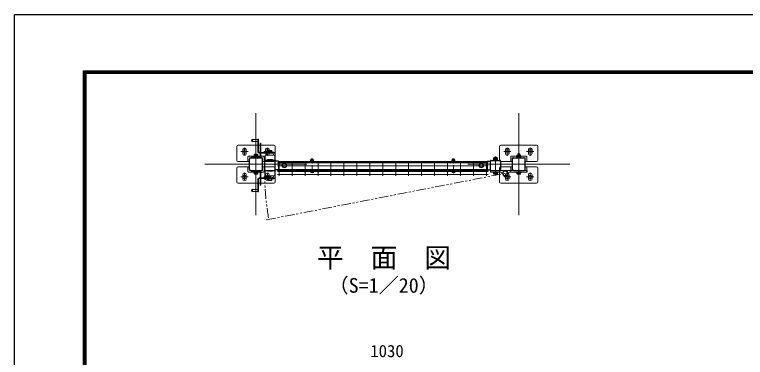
# Model space of a CAD drawing. Units: millimetres, scale not verified. Extents: x -10254 to -1854, y -2970 to 2970.
# Drawn here: x -10254 to -7389, y 1627 to 2970 of the extents above; entities that cross this region are included whole.
import ezdxf
from ezdxf.enums import TextEntityAlignment as Align

# ---------------------------------------------------------------- set-up
doc = ezdxf.new("R2010")
doc.units = ezdxf.units.MM
doc.header["$LTSCALE"] = 30
doc.linetypes.add('USER1', pattern=[50.8, 31.75, -6.35, 6.35, -6.35])
doc.linetypes.add('USER4', pattern=[2.5, 1.25, -0.25, 0.25, -0.25, 0.25, -0.25])
for name, color, linetype, lineweight in [('0-1_D-TTL', 7, 'Continuous', 25), ('0-4_D-BMK', 2, 'USER1', 13), ('0-5_D-STR3', 3, 'Continuous', 13), ('0-7_D-STR-DIM', 7, 'Continuous', 13), ('0-8_D-STR1', 1, 'Continuous', 25), ('0-A_D-STR2', 7, 'Continuous', 13)]:
    doc.layers.add(name, color=color, linetype=linetype, lineweight=lineweight)
doc.layers.add('0-2_D-TTL-TXT', color=7, linetype='Continuous')
doc.styles.add('ＭＳ ゴシック', font='')
doc.styles.get('ＭＳ ゴシック').set_extended_font_data('MS Gothic')

# ---------------------------------------------------------------- blocks, each defined once
blk = doc.blocks.new('A$C982ee5ca')
at = {"layer": '0-4_D-BMK'}
blk.add_line((0, -225), (0, 1512), dxfattribs=at)
at = {"layer": '0-5_D-STR3'}
for p, q in [((-187.5, 1197), (187.5, 1197)), ((-187.5, 1149), (-187.5, 1197)), ((-187.5, 1149), (187.5, 1149)), ((-172.5, 1322.4), (-172.5, 1197)), ((-172.5, 1197), (172.5, 1197)), ((-129.9, 1347), (129.9, 1347)), ((-69, 1452), (-90, 1431)), ((90, 1431), (-90, 1431)), ((-90, 1431), (-90, 1347)), ((-87.3, 1322.4), (-87.3, 1197)), ((-69, 1452), (-69, 1347)), ((69, 1452), (-69, 1452)), ((69, 1452), (69, 1347)), ((69, 1452), (90, 1431)), ((87.3, 1322.4), (87.3, 1197)), ((90, 1431), (90, 1347)), ((172.5, 1322.4), (172.5, 1197)), ((187.5, 1149), (187.5, 1197)), ((-187.5, 0), (187.5, 0)), ((-187.5, -48), (-187.5, 0)), ((187.5, -48), (187.5, 0)), ((-187.5, -48), (187.5, -48)), ((-155.5, -48), (155.5, -48)), ((-155.5, -93.8), (-155.5, -48)), ((155.5, -94.9), (155.5, -48))]:
    blk.add_line(p, q, dxfattribs=at)
for centre, radius, start, end in [((-129.9, 1297.8), 49.2, 30, 150), ((0, 1179.7), 167.3, 58.543, 121.457), ((129.9, 1297.8), 49.2, 30, 150), ((-98.5, -93.8), 57, 180, 253.92714), ((2, 255), 420, 253.92714, 285.41383), ((98.5, -94.9), 57, 285.41383, 0)]:
    blk.add_arc(centre, radius, start, end, dxfattribs=at)
blk = doc.blocks.new('ベースプレート部品\u3000平面図')
at = {"layer": '0-5_D-STR3'}
for p, q in [((-24114.7, 160227.3), (-24114.7, 158577.3)), ((-19764.7, 160377.3), (-23964.7, 160377.3)), ((-19614.7, 158577.3), (-19614.7, 160227.3)), ((-23424.8, 159372.3), (-23424.8, 159837.3)), ((-23004.8, 159372.3), (-23004.8, 159837.3)), ((-22809.8, 158427.3), (-22809.8, 158997.3)), ((-20979.8, 159057.3), (-22749.8, 159057.3)), ((-20919.8, 158997.3), (-20919.8, 158427.3)), ((-20724.8, 159372.3), (-20724.8, 159837.3)), ((-20304.8, 159372.3), (-20304.8, 159837.3)), ((-23964.7, 158427.3), (-22627.2, 158427.3)), ((-22629.8, 158427.3), (-22629.8, 158817.3)), ((-21159.8, 158877.3), (-22569.8, 158877.3)), ((-21099.8, 158427.3), (-21099.8, 158817.3)), ((-21097.2, 158427.3), (-19764.7, 158427.3))]:
    blk.add_line(p, q, dxfattribs=at)
for centre, radius, start, end in [((-23964.7, 160227.3), 150, 90, 180), ((-23214.8, 159837.3), 210, 0, 180), ((-20514.8, 159837.3), 210, 0, 180), ((-19764.7, 160227.3), 150, 0, 90), ((-23214.8, 159372.3), 210, 180, 0), ((-22749.8, 158997.3), 60, 90, 180), ((-20979.8, 158997.3), 60, 0, 90), ((-20514.8, 159372.3), 210, 180, 0), ((-23964.7, 158577.3), 150, 180, 270), ((-22569.8, 158817.3), 60, 90, 180), ((-21159.8, 158817.3), 60, 0, 90), ((-19764.7, 158577.3), 150, 270, 0)]:
    blk.add_arc(centre, radius, start, end, dxfattribs=at)

msp = doc.modelspace()

# ---------------------------------------------------------------- linework, layer by layer
at = {"layer": '0-1_D-TTL', "color": 2}
msp.add_lwpolyline([(-10253.53, 2970), (-1853.53, 2970), (-1853.53, -2970), (-10253.53, -2970)], close=True, dxfattribs=at)
at = {"layer": '0-1_D-TTL'}
for points in [[(-9983.53, 2750), (-2123.53, 2750), (-2123.53, -2750), (-9983.53, -2750)], [(-9981.03, 2747.5), (-2126.03, 2747.5), (-2126.03, -2747.5), (-9981.03, -2747.5)], [(-9978.53, 2745), (-2128.53, 2745), (-2128.53, -2745), (-9978.53, -2745)], [(-9976.03, 2742.5), (-2131.03, 2742.5), (-2131.03, -2742.5), (-9976.03, -2742.5)], [(-9973.53, 2740), (-2133.53, 2740), (-2133.53, -2740), (-9973.53, -2740)]]:
    msp.add_lwpolyline(points, close=True, dxfattribs=at)
at = {"layer": '0-4_D-BMK'}
for p, q in [((-9307.45, 2583.74), (-9307.45, 2183.74)), ((-8277.45, 2183.74), (-8277.45, 2583.74)), ((-9352.45, 2447.74), (-9352.45, 2419.74)), ((-9262.45, 2447.74), (-9262.45, 2419.74)), ((-8322.45, 2447.74), (-8322.45, 2419.74)), ((-8232.45, 2447.74), (-8232.45, 2419.74)), ((-9366.45, 2433.74), (-9338.45, 2433.74)), ((-9276.45, 2433.74), (-9248.45, 2433.74)), ((-8368.45, 2338.93), (-8368.45, 2413.92)), ((-8336.45, 2433.74), (-8308.45, 2433.74)), ((-8246.45, 2433.74), (-8218.45, 2433.74)), ((-9107.45, 2383.74), (-9507.45, 2383.74)), ((-8077.45, 2383.74), (-8477.45, 2383.74)), ((-9366.45, 2333.74), (-9338.45, 2333.74)), ((-9352.45, 2319.74), (-9352.45, 2347.74)), ((-9276.45, 2333.74), (-9248.45, 2333.74)), ((-9262.45, 2319.74), (-9262.45, 2347.74)), ((-8336.45, 2333.74), (-8308.45, 2333.74)), ((-8322.45, 2319.74), (-8322.45, 2347.74)), ((-8246.45, 2333.74), (-8218.45, 2333.74)), ((-8232.45, 2319.74), (-8232.45, 2347.74))]:
    msp.add_line(p, q, dxfattribs=at)
at = {"layer": '0-4_D-BMK', "linetype": 'USER4'}
msp.add_line((-9267.19, 2165.4), (-8330.25, 2347.94), dxfattribs=at)
msp.add_arc((-8313.45, 2343.24), 959.66, 178.96932, 190.55858, dxfattribs=at)
at = {"layer": '0-5_D-STR3'}
for p, q in [((-9320.45, 2481.77), (-9320.45, 2471.77)), ((-9320.45, 2480.77), (-9300.45, 2480.77)), ((-9320.45, 2472.77), (-9300.45, 2472.77)), ((-9300.45, 2481.77), (-9300.45, 2432.77)), ((-9300.45, 2481.77), (-9297.45, 2481.77)), ((-9300.45, 2469.77), (-9297.45, 2469.77)), ((-9297.45, 2481.77), (-9297.45, 2432.77)), ((-9291.45, 2465.74), (-9291.45, 2413.36)), ((-9288.45, 2465.74), (-9291.45, 2465.74)), ((-9288.45, 2465.74), (-9288.45, 2412.24)), ((-9300.45, 2442.77), (-9297.45, 2442.77)), ((-9288.45, 2441.74), (-9291.45, 2441.74)), ((-9259.23, 2435.81), (-9259.23, 2430.72)), ((-9257.84, 2437.21), (-9247.04, 2437.21)), ((-9256.46, 2435.81), (-9256.46, 2430.77)), ((-9248.45, 2435.81), (-9248.45, 2430.77)), ((-9245.64, 2435.81), (-9245.64, 2430.81)), ((-9324.43, 2408.74), (-9326.45, 2410.96)), ((-9299.05, 2416.09), (-9315.85, 2416.09)), ((-9315.85, 2416.09), (-9315.85, 2414.49)), ((-9315.85, 2414.49), (-9299.05, 2414.49)), ((-9314.26, 2421.13), (-9314.26, 2416.13)), ((-9302.06, 2422.53), (-9312.86, 2422.53)), ((-9311.45, 2423.13), (-9303.44, 2423.13)), ((-9311.45, 2423.13), (-9311.45, 2422.52)), ((-9311.45, 2421.13), (-9311.45, 2416.09)), ((-9311.45, 2408.74), (-9311.45, 2414.49)), ((-9310.95, 2423.46), (-9310.95, 2422.52)), ((-9303.94, 2423.47), (-9303.94, 2422.54)), ((-9303.44, 2423.13), (-9303.44, 2422.54)), ((-9303.44, 2421.13), (-9303.44, 2416.09)), ((-9303.44, 2408.74), (-9303.44, 2414.49)), ((-9300.67, 2421.13), (-9300.67, 2416.04)), ((-9299.05, 2416.09), (-9299.05, 2414.49)), ((-9294.45, 2429.77), (-9232.45, 2429.77)), ((-9294.45, 2426.77), (-9232.45, 2426.77)), ((-9291.45, 2420.74), (-9288.45, 2420.74)), ((-9271.45, 2416.77), (-9271.45, 2398.77)), ((-9268.45, 2419.77), (-9236.45, 2419.77)), ((-9237.45, 2430.77), (-9267.45, 2430.77)), ((-9267.45, 2430.77), (-9267.45, 2429.77)), ((-9265.95, 2419.77), (-9265.95, 2421.77)), ((-9238.95, 2419.77), (-9238.95, 2421.77)), ((-9237.45, 2430.77), (-9237.45, 2429.77)), ((-9233.45, 2416.77), (-9233.45, 2398.77)), ((-9232.45, 2426.77), (-9232.45, 2429.77)), ((-8375.95, 2402.34), (-8375.95, 2408.14)), ((-8374.23, 2408.84), (-8362.68, 2408.84)), ((-8372.45, 2409.74), (-8371.45, 2410.74)), ((-8372.45, 2408.84), (-8372.45, 2409.74)), ((-8372.2, 2402.34), (-8372.2, 2408.14)), ((-8365.45, 2408.84), (-8365.45, 2410.74)), ((-8364.7, 2402.34), (-8364.7, 2408.14)), ((-8364.45, 2408.84), (-8364.45, 2409.74)), ((-8360.95, 2402.34), (-8360.95, 2408.14)), ((-8286.45, 2408.74), (-8286.45, 2410.34)), ((-8286.45, 2410.34), (-8268.45, 2410.34)), ((-8268.45, 2408.74), (-8286.45, 2408.74)), ((-8285.15, 2410.34), (-8269.75, 2410.34)), ((-8284.95, 2412.34), (-8284.95, 2418.14)), ((-8284.95, 2412.34), (-8269.95, 2412.34)), ((-8283.23, 2418.84), (-8271.68, 2418.84)), ((-8281.45, 2422.74), (-8280.45, 2423.74)), ((-8281.45, 2418.84), (-8281.45, 2422.74)), ((-8281.2, 2412.34), (-8281.2, 2418.14)), ((-8278.52, 2410.34), (-8277.36, 2412.34)), ((-8277.83, 2410.34), (-8276.67, 2412.34)), ((-8274.45, 2418.84), (-8274.45, 2423.74)), ((-8273.7, 2412.34), (-8273.7, 2418.14)), ((-8273.45, 2418.84), (-8273.45, 2422.74)), ((-8269.95, 2412.34), (-8269.95, 2418.14)), ((-8269.75, 2410.34), (-8269.75, 2412.34)), ((-8268.45, 2408.74), (-8268.45, 2410.34)), ((-9196.45, 2386.47), (-9203.45, 2382.43)), ((-9203.45, 2382.43), (-9203.45, 2375.01)), ((-9196.45, 2386.47), (-9189.45, 2382.43)), ((-9189.45, 2382.43), (-9189.45, 2375.01)), ((-8424.45, 2386.47), (-8431.45, 2382.43)), ((-8431.45, 2382.43), (-8431.45, 2375.01)), ((-8424.45, 2386.47), (-8417.45, 2382.43)), ((-8417.45, 2382.43), (-8417.45, 2375.01)), ((-8377.45, 2398.74), (-8377.45, 2400.34)), ((-8377.45, 2400.34), (-8359.45, 2400.34)), ((-8359.45, 2398.74), (-8377.45, 2398.74)), ((-8376.15, 2400.34), (-8360.75, 2400.34)), ((-8375.95, 2402.34), (-8360.95, 2402.34)), ((-8369.52, 2400.34), (-8368.36, 2402.34)), ((-8368.83, 2400.34), (-8367.67, 2402.34)), ((-8360.75, 2400.34), (-8360.75, 2402.34)), ((-8359.45, 2398.74), (-8359.45, 2400.34)), ((-9324.43, 2358.74), (-9326.45, 2356.52)), ((-9315.85, 2353), (-9299.05, 2353)), ((-9315.85, 2351.4), (-9315.85, 2353)), ((-9299.05, 2351.4), (-9315.85, 2351.4)), ((-9314.26, 2346.36), (-9314.26, 2351.36)), ((-9311.45, 2358.74), (-9311.45, 2353)), ((-9311.45, 2346.36), (-9311.45, 2351.4)), ((-9303.44, 2353), (-9303.44, 2358.74)), ((-9303.44, 2346.36), (-9303.44, 2351.4)), ((-9300.67, 2346.36), (-9300.67, 2351.45)), ((-9299.05, 2351.4), (-9299.05, 2353)), ((-9291.45, 2354.13), (-9291.45, 2301.74)), ((-9288.45, 2355.25), (-9288.45, 2301.74)), ((-9271.45, 2340.72), (-9271.45, 2358.72)), ((-9233.45, 2340.72), (-9233.45, 2358.72)), ((-9196.45, 2370.97), (-9203.45, 2375.01)), ((-9196.45, 2370.97), (-9189.45, 2375.01)), ((-9121.4, 2358.13), (-9120.36, 2359.34)), ((-9121.4, 2358.13), (-9116.69, 2354.07)), ((-9120.36, 2359.34), (-9115.65, 2355.29)), ((-9111.76, 2357.13), (-9113.75, 2355.31)), ((-9110.69, 2355.94), (-9112.67, 2354.13)), ((-9110.69, 2357.54), (-9108.19, 2357.54)), ((-9110.69, 2355.94), (-9068.69, 2355.94)), ((-9108.19, 2359.34), (-9071.19, 2359.34)), ((-9108.19, 2357.54), (-9108.19, 2359.34)), ((-9071.19, 2357.54), (-9108.19, 2357.54)), ((-9104.69, 2357.54), (-9104.69, 2355.94)), ((-9074.69, 2357.54), (-9074.69, 2355.94)), ((-9071.19, 2357.54), (-9071.19, 2359.34)), ((-9071.19, 2357.54), (-9068.69, 2357.54)), ((-9068.69, 2355.94), (-9066.7, 2354.13)), ((-9067.61, 2357.13), (-9065.62, 2355.31)), ((-9059.01, 2359.34), (-9063.73, 2355.29)), ((-9057.97, 2358.13), (-9062.68, 2354.07)), ((-9057.97, 2358.13), (-9059.01, 2359.34)), ((-8562.93, 2358.13), (-8561.89, 2359.34)), ((-8562.93, 2358.13), (-8558.22, 2354.08)), ((-8561.89, 2359.34), (-8557.18, 2355.29)), ((-8553.29, 2357.13), (-8555.28, 2355.31)), ((-8552.22, 2355.94), (-8554.2, 2354.13)), ((-8552.22, 2357.54), (-8549.72, 2357.54)), ((-8552.22, 2355.94), (-8510.22, 2355.94)), ((-8549.72, 2359.34), (-8512.72, 2359.34)), ((-8549.72, 2357.54), (-8549.72, 2359.34)), ((-8512.72, 2357.54), (-8549.72, 2357.54)), ((-8546.22, 2357.54), (-8546.22, 2355.94)), ((-8516.22, 2357.54), (-8516.22, 2355.94)), ((-8512.72, 2357.54), (-8512.72, 2359.34)), ((-8512.72, 2357.54), (-8510.22, 2357.54)), ((-8510.22, 2355.94), (-8508.23, 2354.13)), ((-8509.14, 2357.13), (-8507.15, 2355.31)), ((-8500.54, 2359.34), (-8505.26, 2355.29)), ((-8499.5, 2358.13), (-8504.21, 2354.08)), ((-8499.5, 2358.13), (-8500.54, 2359.34)), ((-8424.45, 2370.97), (-8431.45, 2375.01)), ((-8424.45, 2370.97), (-8417.45, 2375.01)), ((-8244.05, 2358.74), (-8388.45, 2358.74)), ((-8377.45, 2352.74), (-8359.45, 2352.74)), ((-8377.45, 2350.74), (-8377.45, 2352.74)), ((-8377.45, 2350.74), (-8359.45, 2350.74)), ((-8375.95, 2346.32), (-8375.95, 2350.74)), ((-8375.95, 2350.74), (-8360.95, 2350.74)), ((-8372.21, 2346.32), (-8372.21, 2350.74)), ((-8364.69, 2346.32), (-8364.69, 2350.74)), ((-8360.95, 2346.32), (-8360.95, 2350.74)), ((-8359.45, 2350.74), (-8359.45, 2352.74)), ((-8286.45, 2352.74), (-8268.45, 2352.74)), ((-8286.45, 2350.74), (-8286.45, 2352.74)), ((-8286.45, 2350.74), (-8268.45, 2350.74)), ((-8284.95, 2346.32), (-8284.95, 2350.74)), ((-8284.95, 2350.74), (-8269.95, 2350.74)), ((-8281.21, 2346.32), (-8281.21, 2350.74)), ((-8273.69, 2346.32), (-8273.69, 2350.74)), ((-8269.95, 2346.32), (-8269.95, 2350.74)), ((-8268.45, 2350.74), (-8268.45, 2352.74)), ((-9302.06, 2344.96), (-9312.86, 2344.96)), ((-9300.45, 2275.72), (-9300.45, 2324.72)), ((-9297.45, 2275.72), (-9297.45, 2324.72)), ((-9294.45, 2330.72), (-9232.45, 2330.72)), ((-9294.45, 2327.72), (-9232.45, 2327.72)), ((-9291.45, 2346.74), (-9288.45, 2346.74)), ((-9288.45, 2325.74), (-9291.45, 2325.74)), ((-9268.45, 2337.72), (-9236.45, 2337.72)), ((-9267.45, 2326.72), (-9267.45, 2327.72)), ((-9267.45, 2326.72), (-9237.45, 2326.72)), ((-9265.95, 2337.72), (-9265.95, 2335.72)), ((-9259.26, 2321.68), (-9259.26, 2326.68)), ((-9247.06, 2320.28), (-9257.86, 2320.28)), ((-9256.45, 2321.68), (-9256.45, 2326.72)), ((-9248.44, 2321.68), (-9248.44, 2326.72)), ((-9245.67, 2321.68), (-9245.67, 2326.77)), ((-9238.95, 2337.72), (-9238.95, 2335.72)), ((-9237.45, 2326.72), (-9237.45, 2327.72)), ((-9232.45, 2330.72), (-9232.45, 2327.72)), ((-8374.08, 2345.24), (-8362.82, 2345.24)), ((-8283.08, 2345.24), (-8271.82, 2345.24)), ((-9297.45, 2314.72), (-9300.45, 2314.72)), ((-9288.45, 2301.74), (-9291.45, 2301.74)), ((-9320.45, 2275.72), (-9320.45, 2285.72)), ((-9320.45, 2284.72), (-9300.45, 2284.72)), ((-9320.45, 2276.72), (-9300.45, 2276.72)), ((-9297.45, 2287.72), (-9300.45, 2287.72)), ((-9300.45, 2275.72), (-9297.45, 2275.72))]:
    msp.add_line(p, q, dxfattribs=at)
for points in [[(-8372.45, 2409.74), (-8364.45, 2409.74), (-8365.45, 2410.74)], [(-8371.45, 2408.84), (-8371.45, 2410.74), (-8365.45, 2410.74)], [(-8285.15, 2410.34), (-8285.15, 2412.34), (-8269.75, 2412.34)], [(-8281.45, 2422.74), (-8273.45, 2422.74), (-8274.45, 2423.74)], [(-8280.45, 2418.84), (-8280.45, 2423.74), (-8274.45, 2423.74)], [(-8376.15, 2400.34), (-8376.15, 2402.34), (-8360.75, 2402.34)], [(-8388.45, 2358.74), (-8388.45, 2352.74), (-8345.92, 2352.74)], [(-8314.58, 2352.74), (-8244.05, 2352.74), (-8244.05, 2358.74)]]:
    msp.add_lwpolyline(points, dxfattribs=at)
for centre, radius in [((-9352.45, 2433.74), 7), ((-9262.45, 2433.74), 7), ((-8322.45, 2433.74), 7), ((-8232.45, 2433.74), 7), ((-9196.45, 2378.72), 9), ((-9196.45, 2378.72), 6.71), ((-8424.45, 2378.72), 9), ((-8424.45, 2378.72), 6.71), ((-8330.25, 2347.94), 10.8), ((-8330.25, 2347.94), 10), ((-8330.25, 2347.94), 9), ((-9352.45, 2333.74), 7), ((-9262.45, 2333.74), 7), ((-8322.45, 2333.74), 7), ((-8232.45, 2333.74), 7)]:
    msp.add_circle(centre, radius, dxfattribs=at)
for centre, radius, start, end in [((-9320.45, 2476.77), 5, 90.00001, 270), ((-9257.84, 2435.82), 1.39, 359.29981, 180.701), ((-9252.45, 2430.8), 6.41, 51.35043, 128.64746), ((-9247.04, 2435.8), 1.4, 0.08393, 179.91606), ((-9307.45, 2361.49), 53, 73.87238, 111.00754), ((-9307.45, 2361.72), 50, 72.42905, 109.85261), ((-9312.86, 2421.12), 1.4, 0.08393, 179.91608), ((-9307.45, 2418.12), 6.41, 51.35253, 128.64959), ((-9307.45, 2416.12), 6.41, 51.35253, 128.64959), ((-9302.06, 2421.14), 1.39, 359.29901, 180.70018), ((-9294.45, 2432.77), 6, 180.00001, 269.99995), ((-9294.45, 2432.77), 3, 180.00001, 270), ((-9292.45, 2413.36), 1, 253.8728, 0.00001), ((-9291.45, 2412.24), 3, 252.42887, 0.00001), ((-9268.45, 2416.77), 3, 90, 180.00001), ((-9260.95, 2421.77), 5, 90.00001, 179.99999), ((-9243.95, 2421.77), 5, 0, 90), ((-9236.45, 2416.77), 3, 0, 90), ((-8374.08, 2406), 2.85, 48.83491, 131.16509), ((-8368.45, 2398.45), 10.39, 68.85295, 111.14705), ((-8362.83, 2406), 2.85, 48.86505, 131.13495), ((-8283.07, 2416), 2.85, 48.83491, 131.16509), ((-8277.45, 2408.45), 10.39, 68.85295, 111.14705), ((-8271.82, 2416), 2.85, 48.86505, 131.13495), ((-9252.45, 2351.65), 50.8, 68.0365, 111.96349), ((-9307.45, 2406), 53, 248.99247, 286.12763), ((-9307.45, 2405.77), 50, 250.1474, 287.57096), ((-9292.45, 2354.13), 1, 0, 106.12721), ((-9291.45, 2355.25), 3, 0, 107.57114), ((-9252.45, 2405.83), 50.8, 248.03652, 291.96351), ((-9114.71, 2356.37), 3.03, 229.26286, 312.38442), ((-9114.71, 2356.37), 1.43, 229.26286, 312.38442), ((-9110.69, 2355.94), 1.6, 90, 132.38442), ((-9068.69, 2355.94), 1.6, 47.61558, 90), ((-9064.66, 2356.37), 3.03, 227.61558, 310.73714), ((-9064.66, 2356.37), 1.43, 227.61558, 310.73714), ((-8556.24, 2356.37), 3.03, 229.26286, 312.38442), ((-8556.24, 2356.37), 1.43, 229.26286, 312.38442), ((-8552.22, 2355.94), 1.6, 90, 132.38442), ((-8510.22, 2355.94), 1.6, 47.61558, 90), ((-8506.19, 2356.37), 3.03, 227.61558, 310.73714), ((-8506.19, 2356.37), 1.43, 227.61558, 310.73714), ((-8339.92, 2352.74), 6, 180, 259.73982), ((-8320.58, 2352.74), 6, 280.26018, 0), ((-9312.86, 2346.37), 1.4, 180.08393, 359.91608), ((-9307.45, 2351.37), 6.41, 231.35042, 308.64748), ((-9302.06, 2346.35), 1.39, 179.29981, 0.70101), ((-9294.45, 2324.72), 6, 90.00006, 180.00001), ((-9294.45, 2324.72), 3, 90.00001, 180.00001), ((-9268.45, 2340.72), 3, 180.00001, 270), ((-9260.95, 2335.72), 5, 180.00002, 270), ((-9257.86, 2321.68), 1.4, 180.08393, 359.91608), ((-9252.45, 2326.69), 6.41, 231.35042, 308.64748), ((-9247.06, 2321.67), 1.39, 179.29981, 0.70101), ((-9243.95, 2335.72), 5, 270, 0.00001), ((-9236.45, 2340.72), 3, 270, 0.00001), ((-8374.08, 2347.4), 2.16, 210, 330), ((-8368.45, 2352.32), 7.08, 237.93138, 302.06862), ((-8362.82, 2347.4), 2.16, 210, 330), ((-8283.08, 2347.4), 2.16, 210, 330), ((-8277.45, 2352.32), 7.08, 237.93138, 302.06862), ((-8271.82, 2347.4), 2.16, 210, 330), ((-9320.45, 2280.72), 5, 90, 270)]:
    msp.add_arc(centre, radius, start, end, dxfattribs=at)
at = {"layer": '0-8_D-STR1'}
for p, q in [((-9327.35, 2408.74), (-9287.55, 2408.74)), ((-8297.35, 2408.74), (-8257.55, 2408.74)), ((-9332.45, 2363.84), (-9332.45, 2403.64)), ((-9282.45, 2363.84), (-9282.45, 2403.64)), ((-9272.45, 2361.94), (-9272.45, 2395.54)), ((-9269.25, 2398.74), (-9235.65, 2398.74)), ((-9219.45, 2396.19), (-9232.52, 2396.19)), ((-9232.45, 2361.94), (-9232.45, 2395.54)), ((-9219.45, 2396.19), (-9219.45, 2361.29)), ((-9219.45, 2394.24), (-8401.45, 2394.24)), ((-8401.45, 2396.17), (-8401.45, 2361.27)), ((-8401.45, 2396.17), (-8388.45, 2396.17)), ((-8388.45, 2361.94), (-8388.45, 2395.5)), ((-8385.25, 2398.74), (-8351.65, 2398.74)), ((-8348.45, 2396.24), (-8348.45, 2361.94)), ((-8302.45, 2363.84), (-8302.45, 2403.64)), ((-8252.45, 2363.84), (-8252.45, 2403.64)), ((-9327.35, 2358.74), (-9287.55, 2358.74)), ((-9269.25, 2358.74), (-9235.65, 2358.74)), ((-9219.45, 2361.29), (-9232.45, 2361.29)), ((-9219.45, 2363.24), (-8401.45, 2363.24)), ((-8401.45, 2361.27), (-8388.45, 2361.27)), ((-8385.25, 2358.74), (-8351.65, 2358.74)), ((-8297.35, 2358.74), (-8257.55, 2358.74))]:
    msp.add_line(p, q, dxfattribs=at)
for centre, radius, start, end in [((-9327.35, 2403.64), 5.1, 90.00031, 179.99984), ((-9287.55, 2403.64), 5.1, 0, 90.00028), ((-8297.35, 2403.64), 5.1, 90.00031, 179.99985), ((-8257.55, 2403.64), 5.1, 0, 90.00028), ((-9269.25, 2395.54), 3.2, 89.99997, 180), ((-9235.65, 2395.54), 3.2, 0, 89.99997), ((-8385.25, 2395.54), 3.2, 90.00001, 179.99999), ((-8351.65, 2395.54), 3.2, 359.9993, 90.00003), ((-9327.35, 2363.84), 5.1, 179.99985, 269.9997), ((-9287.55, 2363.84), 5.1, 269.99973, 0), ((-9269.25, 2361.94), 3.2, 180, 270.00003), ((-9235.65, 2361.94), 3.2, 270.00003, 0), ((-8385.25, 2361.94), 3.2, 179.99928, 270.00003), ((-8351.65, 2361.94), 3.2, 270, 359.99916), ((-8297.35, 2363.84), 5.1, 179.99984, 269.99973), ((-8257.55, 2363.84), 5.1, 269.9997, 0)]:
    msp.add_arc(centre, radius, start, end, dxfattribs=at)
at = {"layer": '0-A_D-STR2'}
for p, q in [((-9223.58, 2388.54), (-8397.33, 2388.54)), ((-9216.61, 2393.94), (-9216.61, 2337.94)), ((-9165.84, 2393.94), (-9165.84, 2337.94)), ((-9115.07, 2393.94), (-9115.07, 2337.94)), ((-9064.3, 2393.94), (-9064.3, 2337.94)), ((-9013.53, 2393.94), (-9013.53, 2337.94)), ((-8962.76, 2393.94), (-8962.76, 2337.94)), ((-8911.99, 2393.94), (-8911.99, 2337.94)), ((-8861.22, 2393.94), (-8861.22, 2337.94)), ((-8810.45, 2393.94), (-8810.45, 2337.94)), ((-8759.68, 2393.94), (-8759.68, 2337.94)), ((-8708.91, 2393.94), (-8708.91, 2337.94)), ((-8658.14, 2393.94), (-8658.14, 2337.94)), ((-8607.37, 2393.94), (-8607.37, 2337.94)), ((-8556.6, 2393.94), (-8556.6, 2337.94)), ((-8505.83, 2393.94), (-8505.83, 2337.94)), ((-8455.06, 2393.94), (-8455.06, 2337.94)), ((-8404.29, 2393.94), (-8404.29, 2337.94)), ((-9223.61, 2363.24), (-8397.29, 2363.24)), ((-9223.61, 2359.64), (-9223.61, 2363.24)), ((-9223.61, 2359.64), (-8397.29, 2359.64)), ((-9223.58, 2377.24), (-8397.33, 2377.24)), ((-9223.58, 2354.64), (-8397.33, 2354.64)), ((-8397.29, 2359.64), (-8397.29, 2363.24)), ((-9223.58, 2343.34), (-8397.33, 2343.34))]:
    msp.add_line(p, q, dxfattribs=at)
for centre in [(-9216.61, 2357.84), (-9165.84, 2357.84), (-9115.07, 2357.84), (-9064.3, 2357.84), (-9013.53, 2357.84), (-8962.76, 2357.84), (-8911.99, 2357.84), (-8861.22, 2357.84), (-8810.45, 2357.84), (-8759.68, 2357.84), (-8708.91, 2357.84), (-8658.14, 2357.84), (-8607.37, 2357.84), (-8556.6, 2357.84), (-8505.83, 2357.84), (-8455.06, 2357.84), (-8404.29, 2357.84)]:
    msp.add_circle(centre, 1.8, dxfattribs=at)

# ---------------------------------------------------------------- block references
at = {"layer": '0-5_D-STR3', "xscale": 0.03333333, "yscale": 0.03333333}
for p in [(-8578.62, -2887.16), (-7548.62, -2887.16)]:
    msp.add_blockref('ベースプレート部品\u3000平面図', p, dxfattribs=at)
at = {"layer": '0-5_D-STR3', "xscale": -0.03333333, "yscale": 0.03333333, "rotation": 180}
for p in [(-8578.62, 7654.65), (-7548.62, 7654.65)]:
    msp.add_blockref('ベースプレート部品\u3000平面図', p, dxfattribs=at)
at = {"layer": '0-7_D-STR-DIM', "xscale": 0.03333333, "yscale": 0.03333333}
for p in [(-9087.45, 2355.94), (-8533.45, 2355.94)]:
    msp.add_blockref('A$C982ee5ca', p, dxfattribs=at)

# ---------------------------------------------------------------- texts
at = {"layer": '0-2_D-TTL-TXT', "style": 'ＭＳ ゴシック'}
for s, height, p in [('平\u3000面\u3000図', 76.98, (-9068.16, 1955.92)), ('（S=1／20）', 57.62, (-9022.68, 1862.73))]:
    msp.add_text(s, height=height, dxfattribs=at).set_placement(p, align=Align.BOTTOM_LEFT)
at = {"layer": '0-7_D-STR-DIM', "style": 'ＭＳ ゴシック'}
msp.add_text('1030', height=48.17, dxfattribs=at).set_placement((-8859.35, 1613.11), align=Align.BOTTOM_LEFT)

doc.saveas('drawing.dxf')
